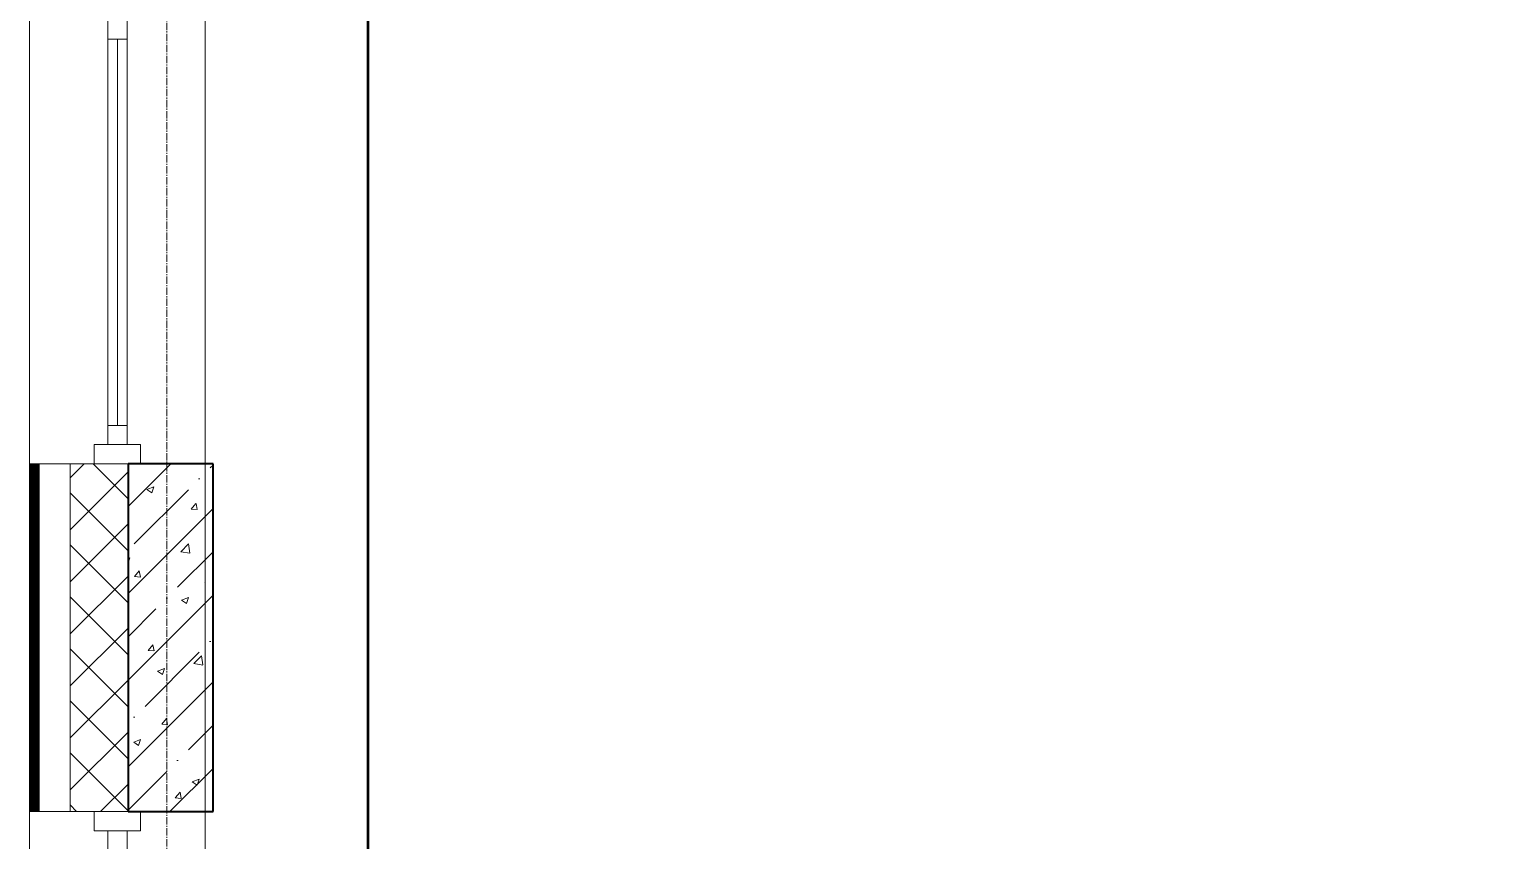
# Model space of a CAD drawing. Header units: millimetres. Extents: x -24360 to 609566, y -391049 to 148426.
# Drawn here: x -355 to 3474, y 49325 to 51425 of the extents above; entities that cross this region are included whole.
import ezdxf

# ---------------------------------------------------------------- set-up
doc = ezdxf.new("R2010")
doc.units = ezdxf.units.MM
doc.linetypes.add('CENTER2', pattern=[28.575, 19.05, -3.175, 3.175, -3.175])
doc.linetypes.add('HIDDEN2', pattern=[4.7625, 3.175, -1.5875])
for name, color, linetype, lineweight in [('A-Wall_Материал_Газоблок_Контур', 250, 'Continuous', 0), ('АР_Колонны', 70, 'Continuous', 30), ('АР_Окна', 4, 'Continuous', 5), ('АР_Стены ЖБ', 7, 'Continuous', 30), ('АР_Стены ПЕНОблок', 52, 'Continuous', 20), ('АР_Тонкая', 254, 'Continuous', 5), ('АР_Утеплитель', 31, 'Continuous', 0), ('АР_Штриховка', 8, 'Continuous', 0)]:
    doc.layers.add(name, color=color, linetype=linetype, lineweight=lineweight)
doc.layers.add('АР_Оси_РД_100', color=7, linetype='Continuous', lineweight=0, true_color=0x525252)
doc.layers.add('РД_Оси_100', color=7, linetype='Continuous', lineweight=0, true_color=0x525252)

# ---------------------------------------------------------------- blocks, each defined once
blk = doc.blocks.new('СОШ_2200_АР_ОСИ_М100_28.05.24')
at = {"layer": 'АР_Оси_РД_100', "linetype": 'CENTER2'}
blk.add_line((0, -6155), (0, 139938.679), dxfattribs=at)

msp = doc.modelspace()

# ---------------------------------------------------------------- hatches: boundary and pattern name
at = {"layer": 'АР_Штриховка', "linetype": 'Continuous', "lineweight": 5, "true_color": 0x000000}
h = msp.add_hatch(dxfattribs=at)
h.set_pattern_fill('ANSI35', color=18, scale=25, style=0)
h.paths.add_polyline_path([(-100, 49400), (120, 49400), (120, 50300), (-100, 50300)], flags=0)

# ---------------------------------------------------------------- linework, layer by layer
at = {"color": 2, "lineweight": 50}
msp.add_lwpolyline([(521, 45735), (7189, 45735), (7189, 63306), (521, 63306)], close=True, dxfattribs=at)
at = {"layer": 'A-Wall_Материал_Газоблок_Контур', "color": 18, "linetype": 'Continuous', "lineweight": 0, "true_color": 0x000000}
for p, q in [((-355, 51500), (-355, 50300)), ((100, 50300), (100, 51500)), ((-355, 49400), (-355, 46100)), ((100, 46100), (100, 49400))]:
    msp.add_line(p, q, dxfattribs=at)
at = {"layer": 'АР_Колонны', "color": 18, "linetype": 'HIDDEN2', "lineweight": 25, "true_color": 0x000000}
for p, q in [((-100, 50300), (120, 50300)), ((-100, 49400), (-100, 50300)), ((120, 50300), (120, 49400)), ((120, 49400), (-100, 49400))]:
    msp.add_line(p, q, dxfattribs=at)
at = {"layer": 'АР_Колонны', "color": 18, "linetype": 'Continuous', "lineweight": 30, "true_color": 0x000000}
for p, q in [((120, 50300), (-100, 50300)), ((-100, 50300), (-100, 49400)), ((120, 49400), (120, 50300)), ((-100, 49400), (120, 49400))]:
    msp.add_line(p, q, dxfattribs=at)
at = {"layer": 'АР_Окна', "color": 18, "linetype": 'Continuous', "lineweight": 5, "true_color": 0x000000}
for p, q in [((-355, 51500), (-355, 50300)), ((100, 51500), (100, 50300)), ((-152.5, 51400), (-102.5, 51400)), ((-127.5, 51400), (-127.5, 50400)), ((-152.5, 50400), (-102.5, 50400)), ((-355, 49400), (-355, 46100)), ((100, 49400), (100, 46100))]:
    msp.add_line(p, q, dxfattribs=at)
for points in [[(-152.5, 51450), (-102.5, 51450), (-102.5, 50350), (-152.5, 50350)], [(-67.5, 50350), (-67.5, 50300), (-187.5, 50300), (-187.5, 50350)], [(-67.5, 49350), (-67.5, 49400), (-187.5, 49400), (-187.5, 49350)], [(-152.5, 49350), (-102.5, 49350), (-102.5, 46150), (-152.5, 46150)]]:
    msp.add_lwpolyline(points, close=True, dxfattribs=at)
at = {"layer": 'АР_Стены ЖБ', "color": 18, "linetype": 'Continuous', "lineweight": 40, "true_color": 0x000000}
for p, q in [((120, 50300), (-100, 50300)), ((-100, 50300), (-100, 49400)), ((120, 49400), (120, 50300)), ((-100, 49400), (120, 49400))]:
    msp.add_line(p, q, dxfattribs=at)
at = {"layer": 'АР_Стены ПЕНОблок', "color": 18, "linetype": 'Continuous', "lineweight": 20, "true_color": 0x000000}
for p, q in [((100, 50300), (-100, 50300)), ((-100, 50300), (-100, 49400)), ((100, 49400), (100, 50300)), ((-100, 49400), (100, 49400))]:
    msp.add_line(p, q, dxfattribs=at)
at = {"layer": 'АР_Тонкая', "color": 18, "linetype": 'Continuous', "lineweight": 5, "true_color": 0x000000}
for p, q in [((-330, 50300), (-355, 50300)), ((-355, 50300), (-355, 49400)), ((-250, 50300), (-330, 50300)), ((-330, 50300), (-330, 49400)), ((-330, 49400), (-330, 50300)), ((-250, 49400), (-250, 50300)), ((-355, 49400), (-330, 49400)), ((-330, 49400), (-250, 49400))]:
    msp.add_line(p, q, dxfattribs=at)
at = {"layer": 'АР_Утеплитель', "color": 18, "linetype": 'Continuous', "lineweight": 0, "true_color": 0x000000}
for p, q in [((-100, 50300), (-250, 50300)), ((-250, 50300), (-250, 49400)), ((-100, 49400), (-100, 50300)), ((-250, 49400), (-100, 49400))]:
    msp.add_line(p, q, dxfattribs=at)
at = {"layer": 'АР_Штриховка', "color": 18, "linetype": 'Continuous', "lineweight": 0, "true_color": 0x000000}
for p, q in [((-355, 50299), (-330, 50299)), ((-355, 50298), (-330, 50298)), ((-355, 50297), (-330, 50297)), ((-355, 50296), (-330, 50296)), ((-355, 50295), (-330, 50295)), ((-355, 50294), (-330, 50294)), ((-355, 50293), (-330, 50293)), ((-355, 50292), (-330, 50292)), ((-355, 50291), (-330, 50291)), ((-355, 50290), (-330, 50290)), ((-355, 50289), (-330, 50289)), ((-355, 50288), (-330, 50288)), ((-355, 50287), (-330, 50287)), ((-355, 50286), (-330, 50286)), ((-355, 50285), (-330, 50285)), ((-355, 50284), (-330, 50284)), ((-355, 50283), (-330, 50283)), ((-355, 50282), (-330, 50282)), ((-355, 50281), (-330, 50281)), ((-355, 50280), (-330, 50280)), ((-250, 50263.941), (-213.941, 50300)), ((-250, 50129.237), (-100, 50279.237)), ((-100, 50209.829), (-190.171, 50300)), ((-355, 50279), (-330, 50279)), ((-355, 50278), (-330, 50278)), ((-355, 50277), (-330, 50277)), ((-355, 50276), (-330, 50276)), ((-355, 50275), (-330, 50275)), ((-355, 50274), (-330, 50274)), ((-355, 50273), (-330, 50273)), ((-355, 50272), (-330, 50272)), ((-355, 50271), (-330, 50271)), ((-355, 50270), (-330, 50270)), ((-355, 50269), (-330, 50269)), ((-355, 50268), (-330, 50268)), ((-355, 50267), (-330, 50267)), ((-355, 50266), (-330, 50266)), ((-355, 50265), (-330, 50265)), ((-355, 50264), (-330, 50264)), ((-355, 50263), (-330, 50263)), ((-355, 50262), (-330, 50262)), ((-355, 50261), (-330, 50261)), ((-355, 50260), (-330, 50260)), ((-355, 50259), (-330, 50259)), ((-355, 50258), (-330, 50258)), ((-355, 50257), (-330, 50257)), ((-355, 50256), (-330, 50256)), ((-355, 50255), (-330, 50255)), ((-355, 50254), (-330, 50254)), ((-355, 50253), (-330, 50253)), ((-355, 50252), (-330, 50252)), ((-355, 50251), (-330, 50251)), ((-355, 50250), (-330, 50250)), ((-355, 50249), (-330, 50249)), ((-355, 50248), (-330, 50248)), ((-355, 50247), (-330, 50247)), ((-355, 50246), (-330, 50246)), ((-355, 50245), (-330, 50245)), ((-355, 50244), (-330, 50244)), ((-355, 50243), (-330, 50243)), ((-355, 50242), (-330, 50242)), ((-355, 50241), (-330, 50241)), ((-51.445, 50233.994), (-33.66, 50240.821)), ((-38.82, 50225.438), (-33.67, 50240.787)), ((-355, 50240), (-330, 50240)), ((-355, 50239), (-330, 50239)), ((-355, 50238), (-330, 50238)), ((-355, 50237), (-330, 50237)), ((-355, 50236), (-330, 50236)), ((-355, 50235), (-330, 50235)), ((-355, 50234), (-330, 50234)), ((-355, 50233), (-330, 50233)), ((-355, 50232), (-330, 50232)), ((-355, 50231), (-330, 50231)), ((-355, 50230), (-330, 50230)), ((-355, 50229), (-330, 50229)), ((-355, 50228), (-330, 50228)), ((-355, 50227), (-330, 50227)), ((-355, 50226), (-330, 50226)), ((-355, 50225), (-330, 50225)), ((-355, 50224), (-330, 50224)), ((-355, 50223), (-330, 50223)), ((-355, 50222), (-330, 50222)), ((-355, 50221), (-330, 50221)), ((-355, 50220), (-330, 50220)), ((-355, 50219), (-330, 50219)), ((-355, 50218), (-330, 50218)), ((-355, 50217), (-330, 50217)), ((-355, 50216), (-330, 50216)), ((-355, 50215), (-330, 50215)), ((-355, 50214), (-330, 50214)), ((-355, 50213), (-330, 50213)), ((-355, 50212), (-330, 50212)), ((-355, 50211), (-330, 50211)), ((-355, 50210), (-330, 50210)), ((-355, 50209), (-330, 50209)), ((-355, 50208), (-330, 50208)), ((-355, 50207), (-330, 50207)), ((-355, 50206), (-330, 50206)), ((-355, 50205), (-330, 50205)), ((-355, 50204), (-330, 50204)), ((-355, 50203), (-330, 50203)), ((-100, 50075.125), (-250, 50225.125)), ((-51.459, 50233.962), (-38.825, 50225.439)), ((-355, 50202), (-330, 50202)), ((-355, 50201), (-330, 50201)), ((-355, 50200), (-330, 50200)), ((-355, 50199), (-330, 50199)), ((-355, 50198), (-330, 50198)), ((-355, 50197), (-330, 50197)), ((-355, 50196), (-330, 50196)), ((-355, 50195), (-330, 50195)), ((-355, 50194), (-330, 50194)), ((-355, 50193), (-330, 50193)), ((-355, 50192), (-330, 50192)), ((-355, 50191), (-330, 50191)), ((-355, 50190), (-330, 50190)), ((-355, 50189), (-330, 50189)), ((-355, 50188), (-330, 50188)), ((-355, 50187), (-330, 50187)), ((-355, 50186), (-330, 50186)), ((-355, 50185), (-330, 50185)), ((-355, 50184), (-330, 50184)), ((-355, 50183), (-330, 50183)), ((-355, 50182), (-330, 50182)), ((-355, 50181), (-330, 50181)), ((-355, 50180), (-330, 50180)), ((-355, 50179), (-330, 50179)), ((-355, 50178), (-330, 50178)), ((-355, 50177), (-330, 50177)), ((-355, 50176), (-330, 50176)), ((-355, 50175), (-330, 50175)), ((-355, 50174), (-330, 50174)), ((-355, 50173), (-330, 50173)), ((-355, 50172), (-330, 50172)), ((-355, 50171), (-330, 50171)), ((-355, 50170), (-330, 50170)), ((-355, 50169), (-330, 50169)), ((-355, 50168), (-330, 50168)), ((-355, 50167), (-330, 50167)), ((-355, 50166), (-330, 50166)), ((-355, 50165), (-330, 50165)), ((63.609, 50183.345), (75.854, 50197.938)), ((63.609, 50183.345), (78.791, 50182.017)), ((78.911, 50182.039), (75.974, 50197.96)), ((-355, 50164), (-330, 50164)), ((-355, 50163), (-330, 50163)), ((-355, 50162), (-330, 50162)), ((-355, 50161), (-330, 50161)), ((-355, 50160), (-330, 50160)), ((-355, 50159), (-330, 50159)), ((-355, 50158), (-330, 50158)), ((-355, 50157), (-330, 50157)), ((-355, 50156), (-330, 50156)), ((-355, 50155), (-330, 50155)), ((-355, 50154), (-330, 50154)), ((-355, 50153), (-330, 50153)), ((-355, 50152), (-330, 50152)), ((-355, 50151), (-330, 50151)), ((-355, 50150), (-330, 50150)), ((-355, 50149), (-330, 50149)), ((-355, 50148), (-330, 50148)), ((-355, 50147), (-330, 50147)), ((-355, 50146), (-330, 50146)), ((-355, 50145), (-330, 50145)), ((-355, 50144), (-330, 50144)), ((-355, 50143), (-330, 50143)), ((-355, 50142), (-330, 50142)), ((-355, 50141), (-330, 50141)), ((-355, 50140), (-330, 50140)), ((-355, 50139), (-330, 50139)), ((-355, 50138), (-330, 50138)), ((-355, 50137), (-330, 50137)), ((-355, 50136), (-330, 50136)), ((-355, 50135), (-330, 50135)), ((-355, 50134), (-330, 50134)), ((-355, 50133), (-330, 50133)), ((-355, 50132), (-330, 50132)), ((-355, 50131), (-330, 50131)), ((-355, 50130), (-330, 50130)), ((-355, 50129), (-330, 50129)), ((-355, 50128), (-330, 50128)), ((-355, 50127), (-330, 50127)), ((-355, 50126), (-330, 50126)), ((-250, 49994.533), (-100, 50144.533)), ((-355, 50125), (-330, 50125)), ((-355, 50124), (-330, 50124)), ((-355, 50123), (-330, 50123)), ((-355, 50122), (-330, 50122)), ((-355, 50121), (-330, 50121)), ((-355, 50120), (-330, 50120)), ((-355, 50119), (-330, 50119)), ((-355, 50118), (-330, 50118)), ((-355, 50117), (-330, 50117)), ((-355, 50116), (-330, 50116)), ((-355, 50115), (-330, 50115)), ((-355, 50114), (-330, 50114)), ((-355, 50113), (-330, 50113)), ((-355, 50112), (-330, 50112)), ((-355, 50111), (-330, 50111)), ((-355, 50110), (-330, 50110)), ((-355, 50109), (-330, 50109)), ((-355, 50108), (-330, 50108)), ((-355, 50107), (-330, 50107)), ((-355, 50106), (-330, 50106)), ((-355, 50105), (-330, 50105)), ((-355, 50104), (-330, 50104)), ((-355, 50103), (-330, 50103)), ((-355, 50102), (-330, 50102)), ((-355, 50101), (-330, 50101)), ((-355, 50100), (-330, 50100)), ((-355, 50099), (-330, 50099)), ((-355, 50098), (-330, 50098)), ((-355, 50097), (-330, 50097)), ((-355, 50096), (-330, 50096)), ((-355, 50095), (-330, 50095)), ((-355, 50094), (-330, 50094)), ((-355, 50093), (-330, 50093)), ((-355, 50092), (-330, 50092)), ((-355, 50091), (-330, 50091)), ((-355, 50090), (-330, 50090)), ((-355, 50089), (-330, 50089)), ((-355, 50088), (-330, 50088)), ((-100, 49940.421), (-250, 50090.421)), ((36.955, 50072.316), (56.739, 50092.935)), ((59.576, 50068.817), (56.77, 50092.939)), ((-355, 50087), (-330, 50087)), ((-355, 50086), (-330, 50086)), ((-355, 50085), (-330, 50085)), ((-355, 50084), (-330, 50084)), ((-355, 50083), (-330, 50083)), ((-355, 50082), (-330, 50082)), ((-355, 50081), (-330, 50081)), ((-355, 50080), (-330, 50080)), ((-355, 50079), (-330, 50079)), ((-355, 50078), (-330, 50078)), ((-355, 50077), (-330, 50077)), ((-355, 50076), (-330, 50076)), ((-355, 50075), (-330, 50075)), ((-355, 50074), (-330, 50074)), ((-355, 50073), (-330, 50073)), ((-355, 50072), (-330, 50072)), ((-355, 50071), (-330, 50071)), ((-355, 50070), (-330, 50070)), ((-355, 50069), (-330, 50069)), ((-355, 50068), (-330, 50068)), ((-355, 50067), (-330, 50067)), ((-355, 50066), (-330, 50066)), ((-355, 50065), (-330, 50065)), ((-355, 50064), (-330, 50064)), ((-355, 50063), (-330, 50063)), ((-355, 50062), (-330, 50062)), ((-355, 50061), (-330, 50061)), ((-355, 50060), (-330, 50060)), ((-355, 50059), (-330, 50059)), ((-355, 50058), (-330, 50058)), ((-355, 50057), (-330, 50057)), ((-355, 50056), (-330, 50056)), ((-355, 50055), (-330, 50055)), ((-355, 50054), (-330, 50054)), ((-355, 50053), (-330, 50053)), ((-355, 50052), (-330, 50052)), ((-355, 50051), (-330, 50051)), ((-355, 50050), (-330, 50050)), ((-100, 50054.891), (-95.462, 50056.633)), ((-100, 50043.104), (-95.472, 50056.599)), ((36.978, 50072.268), (59.568, 50068.765)), ((-355, 50049), (-330, 50049)), ((-355, 50048), (-330, 50048)), ((-355, 50047), (-330, 50047)), ((-355, 50046), (-330, 50046)), ((-355, 50045), (-330, 50045)), ((-355, 50044), (-330, 50044)), ((-355, 50043), (-330, 50043)), ((-355, 50042), (-330, 50042)), ((-355, 50041), (-330, 50041)), ((-355, 50040), (-330, 50040)), ((-355, 50039), (-330, 50039)), ((-355, 50038), (-330, 50038)), ((-355, 50037), (-330, 50037)), ((-355, 50036), (-330, 50036)), ((-355, 50035), (-330, 50035)), ((-355, 50034), (-330, 50034)), ((-355, 50033), (-330, 50033)), ((-355, 50032), (-330, 50032)), ((-355, 50031), (-330, 50031)), ((-355, 50030), (-330, 50030)), ((-355, 50029), (-330, 50029)), ((-355, 50028), (-330, 50028)), ((-355, 50027), (-330, 50027)), ((-355, 50026), (-330, 50026)), ((-355, 50025), (-330, 50025)), ((-355, 50024), (-330, 50024)), ((-355, 50023), (-330, 50023)), ((-355, 50022), (-330, 50022)), ((-355, 50021), (-330, 50021)), ((-355, 50020), (-330, 50020)), ((-355, 50019), (-330, 50019)), ((-355, 50018), (-330, 50018)), ((-355, 50017), (-330, 50017)), ((-355, 50016), (-330, 50016)), ((-355, 50015), (-330, 50015)), ((-355, 50014), (-330, 50014)), ((-355, 50013), (-330, 50013)), ((-355, 50012), (-330, 50012)), ((-83.332, 50008.227), (-71.087, 50022.821)), ((-68.03, 50006.921), (-70.967, 50022.842)), ((-355, 50011), (-330, 50011)), ((-355, 50010), (-330, 50010)), ((-355, 50009), (-330, 50009)), ((-355, 50008), (-330, 50008)), ((-355, 50007), (-330, 50007)), ((-355, 50006), (-330, 50006)), ((-355, 50005), (-330, 50005)), ((-355, 50004), (-330, 50004)), ((-355, 50003), (-330, 50003)), ((-355, 50002), (-330, 50002)), ((-355, 50001), (-330, 50001)), ((-355, 50000), (-330, 50000)), ((-355, 49999), (-330, 49999)), ((-355, 49998), (-330, 49998)), ((-355, 49997), (-330, 49997)), ((-355, 49996), (-330, 49996)), ((-355, 49995), (-330, 49995)), ((-355, 49994), (-330, 49994)), ((-355, 49993), (-330, 49993)), ((-355, 49992), (-330, 49992)), ((-355, 49991), (-330, 49991)), ((-355, 49990), (-330, 49990)), ((-355, 49989), (-330, 49989)), ((-355, 49988), (-330, 49988)), ((-355, 49987), (-330, 49987)), ((-355, 49986), (-330, 49986)), ((-355, 49985), (-330, 49985)), ((-355, 49984), (-330, 49984)), ((-355, 49983), (-330, 49983)), ((-355, 49982), (-330, 49982)), ((-355, 49981), (-330, 49981)), ((-355, 49980), (-330, 49980)), ((-355, 49979), (-330, 49979)), ((-355, 49978), (-330, 49978)), ((-355, 49977), (-330, 49977)), ((-355, 49976), (-330, 49976)), ((-355, 49975), (-330, 49975)), ((-355, 49974), (-330, 49974)), ((-355, 49973), (-330, 49973)), ((-250, 49859.829), (-100, 50009.829)), ((-83.332, 50008.227), (-68.15, 50006.899)), ((98.853, 49992.288), (100, 49993.656)), ((98.853, 49992.288), (100, 49992.188)), ((-355, 49972), (-330, 49972)), ((-355, 49971), (-330, 49971)), ((-355, 49970), (-330, 49970)), ((-355, 49969), (-330, 49969)), ((-355, 49968), (-330, 49968)), ((-355, 49967), (-330, 49967)), ((-355, 49966), (-330, 49966)), ((-355, 49965), (-330, 49965)), ((-355, 49964), (-330, 49964)), ((-355, 49963), (-330, 49963)), ((-355, 49962), (-330, 49962)), ((-355, 49961), (-330, 49961)), ((-355, 49960), (-330, 49960)), ((-355, 49959), (-330, 49959)), ((-355, 49958), (-330, 49958)), ((-355, 49957), (-330, 49957)), ((-355, 49956), (-330, 49956)), ((-355, 49955), (-330, 49955)), ((-355, 49954), (-330, 49954)), ((-355, 49953), (-330, 49953)), ((-355, 49952), (-330, 49952)), ((-355, 49951), (-330, 49951)), ((-355, 49950), (-330, 49950)), ((-355, 49949), (-330, 49949)), ((-355, 49948), (-330, 49948)), ((-355, 49947), (-330, 49947)), ((-355, 49946), (-330, 49946)), ((-355, 49945), (-330, 49945)), ((-355, 49944), (-330, 49944)), ((-355, 49943), (-330, 49943)), ((-355, 49942), (-330, 49942)), ((-355, 49941), (-330, 49941)), ((-355, 49940), (-330, 49940)), ((-355, 49939), (-330, 49939)), ((-355, 49938), (-330, 49938)), ((-355, 49937), (-330, 49937)), ((-355, 49936), (-330, 49936)), ((-355, 49935), (-330, 49935)), ((-100, 49805.718), (-250, 49955.718)), ((38.353, 49947.508), (50.988, 49938.986)), ((38.368, 49947.54), (56.152, 49954.367)), ((50.992, 49938.985), (56.142, 49954.334)), ((-355, 49934), (-330, 49934)), ((-355, 49933), (-330, 49933)), ((-355, 49932), (-330, 49932)), ((-355, 49931), (-330, 49931)), ((-355, 49930), (-330, 49930)), ((-355, 49929), (-330, 49929)), ((-355, 49928), (-330, 49928)), ((-355, 49927), (-330, 49927)), ((-355, 49926), (-330, 49926)), ((-355, 49925), (-330, 49925)), ((-355, 49924), (-330, 49924)), ((-355, 49923), (-330, 49923)), ((-355, 49922), (-330, 49922)), ((-355, 49921), (-330, 49921)), ((-355, 49920), (-330, 49920)), ((-355, 49919), (-330, 49919)), ((-355, 49918), (-330, 49918)), ((-355, 49917), (-330, 49917)), ((-355, 49916), (-330, 49916)), ((-355, 49915), (-330, 49915)), ((-355, 49914), (-330, 49914)), ((-355, 49913), (-330, 49913)), ((-355, 49912), (-330, 49912)), ((-355, 49911), (-330, 49911)), ((-355, 49910), (-330, 49910)), ((-355, 49909), (-330, 49909)), ((-355, 49908), (-330, 49908)), ((-355, 49907), (-330, 49907)), ((-355, 49906), (-330, 49906)), ((-355, 49905), (-330, 49905)), ((-355, 49904), (-330, 49904)), ((-355, 49903), (-330, 49903)), ((-355, 49902), (-330, 49902)), ((-355, 49901), (-330, 49901)), ((-355, 49900), (-330, 49900)), ((-355, 49899), (-330, 49899)), ((-355, 49898), (-330, 49898)), ((-355, 49897), (-330, 49897)), ((-355, 49896), (-330, 49896)), ((-355, 49895), (-330, 49895)), ((-355, 49894), (-330, 49894)), ((-355, 49893), (-330, 49893)), ((-355, 49892), (-330, 49892)), ((-355, 49891), (-330, 49891)), ((-355, 49890), (-330, 49890)), ((-355, 49889), (-330, 49889)), ((-355, 49888), (-330, 49888)), ((-355, 49887), (-330, 49887)), ((-355, 49886), (-330, 49886)), ((-355, 49885), (-330, 49885)), ((-355, 49884), (-330, 49884)), ((-355, 49883), (-330, 49883)), ((-355, 49882), (-330, 49882)), ((-355, 49881), (-330, 49881)), ((-355, 49880), (-330, 49880)), ((-355, 49879), (-330, 49879)), ((-355, 49878), (-330, 49878)), ((-355, 49877), (-330, 49877)), ((-355, 49876), (-330, 49876)), ((-355, 49875), (-330, 49875)), ((-355, 49874), (-330, 49874)), ((-355, 49873), (-330, 49873)), ((-355, 49872), (-330, 49872)), ((-355, 49871), (-330, 49871)), ((-355, 49870), (-330, 49870)), ((-355, 49869), (-330, 49869)), ((-355, 49868), (-330, 49868)), ((-355, 49867), (-330, 49867)), ((-355, 49866), (-330, 49866)), ((-355, 49865), (-330, 49865)), ((-355, 49864), (-330, 49864)), ((-355, 49863), (-330, 49863)), ((-355, 49862), (-330, 49862)), ((-355, 49861), (-330, 49861)), ((-355, 49860), (-330, 49860)), ((-355, 49859), (-330, 49859)), ((-355, 49858), (-330, 49858)), ((-250, 49725.125), (-100, 49875.125)), ((-355, 49857), (-330, 49857)), ((-355, 49856), (-330, 49856)), ((-355, 49855), (-330, 49855)), ((-355, 49854), (-330, 49854)), ((-355, 49853), (-330, 49853)), ((-355, 49852), (-330, 49852)), ((-355, 49851), (-330, 49851)), ((-355, 49850), (-330, 49850)), ((-355, 49849), (-330, 49849)), ((-355, 49848), (-330, 49848)), ((-355, 49847), (-330, 49847)), ((-355, 49846), (-330, 49846)), ((-355, 49845), (-330, 49845)), ((-355, 49844), (-330, 49844)), ((-355, 49843), (-330, 49843)), ((-355, 49842), (-330, 49842)), ((-355, 49841), (-330, 49841)), ((-355, 49840), (-330, 49840)), ((-355, 49839), (-330, 49839)), ((-355, 49838), (-330, 49838)), ((-355, 49837), (-330, 49837)), ((-355, 49836), (-330, 49836)), ((-355, 49835), (-330, 49835)), ((-355, 49834), (-330, 49834)), ((-355, 49833), (-330, 49833)), ((-355, 49832), (-330, 49832)), ((-355, 49831), (-330, 49831)), ((-355, 49830), (-330, 49830)), ((-355, 49829), (-330, 49829)), ((-355, 49828), (-330, 49828)), ((-355, 49827), (-330, 49827)), ((-355, 49826), (-330, 49826)), ((-355, 49825), (-330, 49825)), ((-355, 49824), (-330, 49824)), ((-355, 49823), (-330, 49823)), ((-355, 49822), (-330, 49822)), ((-355, 49821), (-330, 49821)), ((-355, 49820), (-330, 49820)), ((-100, 49671.014), (-250, 49821.014)), ((-48.089, 49817.171), (-35.843, 49831.764)), ((-32.788, 49815.864), (-35.725, 49831.785)), ((-355, 49819), (-330, 49819)), ((-355, 49818), (-330, 49818)), ((-355, 49817), (-330, 49817)), ((-355, 49816), (-330, 49816)), ((-355, 49815), (-330, 49815)), ((-355, 49814), (-330, 49814)), ((-355, 49813), (-330, 49813)), ((-355, 49812), (-330, 49812)), ((-355, 49811), (-330, 49811)), ((-355, 49810), (-330, 49810)), ((-355, 49809), (-330, 49809)), ((-355, 49808), (-330, 49808)), ((-355, 49807), (-330, 49807)), ((-355, 49806), (-330, 49806)), ((-355, 49805), (-330, 49805)), ((-355, 49804), (-330, 49804)), ((-355, 49803), (-330, 49803)), ((-355, 49802), (-330, 49802)), ((-355, 49801), (-330, 49801)), ((-355, 49800), (-330, 49800)), ((-355, 49799), (-330, 49799)), ((-355, 49798), (-330, 49798)), ((-355, 49797), (-330, 49797)), ((-355, 49796), (-330, 49796)), ((-355, 49795), (-330, 49795)), ((-355, 49794), (-330, 49794)), ((-355, 49793), (-330, 49793)), ((-355, 49792), (-330, 49792)), ((-355, 49791), (-330, 49791)), ((-355, 49790), (-330, 49790)), ((-355, 49789), (-330, 49789)), ((-355, 49788), (-330, 49788)), ((-355, 49787), (-330, 49787)), ((-355, 49786), (-330, 49786)), ((-355, 49785), (-330, 49785)), ((-355, 49784), (-330, 49784)), ((-355, 49783), (-330, 49783)), ((-355, 49782), (-330, 49782)), ((-48.089, 49817.17), (-32.907, 49815.842)), ((70.63, 49782.848), (90.414, 49803.467)), ((70.653, 49782.8), (93.243, 49779.297)), ((93.251, 49779.348), (90.444, 49803.47)), ((-355, 49781), (-330, 49781)), ((-355, 49780), (-330, 49780)), ((-355, 49779), (-330, 49779)), ((-355, 49778), (-330, 49778)), ((-355, 49777), (-330, 49777)), ((-355, 49776), (-330, 49776)), ((-355, 49775), (-330, 49775)), ((-355, 49774), (-330, 49774)), ((-355, 49773), (-330, 49773)), ((-355, 49772), (-330, 49772)), ((-355, 49771), (-330, 49771)), ((-355, 49770), (-330, 49770)), ((-355, 49769), (-330, 49769)), ((-355, 49768), (-330, 49768)), ((-355, 49767), (-330, 49767)), ((-355, 49766), (-330, 49766)), ((-355, 49765), (-330, 49765)), ((-355, 49764), (-330, 49764)), ((-355, 49763), (-330, 49763)), ((-355, 49762), (-330, 49762)), ((-355, 49761), (-330, 49761)), ((-355, 49760), (-330, 49760)), ((-355, 49759), (-330, 49759)), ((-355, 49758), (-330, 49758)), ((-355, 49757), (-330, 49757)), ((-355, 49756), (-330, 49756)), ((-355, 49755), (-330, 49755)), ((-355, 49754), (-330, 49754)), ((-355, 49753), (-330, 49753)), ((-355, 49752), (-330, 49752)), ((-355, 49751), (-330, 49751)), ((-355, 49750), (-330, 49750)), ((-355, 49749), (-330, 49749)), ((-355, 49748), (-330, 49748)), ((-355, 49747), (-330, 49747)), ((-355, 49746), (-330, 49746)), ((-355, 49745), (-330, 49745)), ((-355, 49744), (-330, 49744)), ((-355, 49743), (-330, 49743)), ((-23.449, 49763.32), (-10.814, 49754.798)), ((-23.434, 49763.352), (-5.65, 49770.179)), ((-10.81, 49754.797), (-5.66, 49770.146)), ((-355, 49742), (-330, 49742)), ((-355, 49741), (-330, 49741)), ((-355, 49740), (-330, 49740)), ((-355, 49739), (-330, 49739)), ((-355, 49738), (-330, 49738)), ((-355, 49737), (-330, 49737)), ((-355, 49736), (-330, 49736)), ((-355, 49735), (-330, 49735)), ((-355, 49734), (-330, 49734)), ((-355, 49733), (-330, 49733)), ((-355, 49732), (-330, 49732)), ((-355, 49731), (-330, 49731)), ((-355, 49730), (-330, 49730)), ((-355, 49729), (-330, 49729)), ((-355, 49728), (-330, 49728)), ((-355, 49727), (-330, 49727)), ((-355, 49726), (-330, 49726)), ((-355, 49725), (-330, 49725)), ((-355, 49724), (-330, 49724)), ((-355, 49723), (-330, 49723)), ((-355, 49722), (-330, 49722)), ((-355, 49721), (-330, 49721)), ((-355, 49720), (-330, 49720)), ((-355, 49719), (-330, 49719)), ((-355, 49718), (-330, 49718)), ((-355, 49717), (-330, 49717)), ((-355, 49716), (-330, 49716)), ((-355, 49715), (-330, 49715)), ((-355, 49714), (-330, 49714)), ((-355, 49713), (-330, 49713)), ((-355, 49712), (-330, 49712)), ((-355, 49711), (-330, 49711)), ((-355, 49710), (-330, 49710)), ((-355, 49709), (-330, 49709)), ((-355, 49708), (-330, 49708)), ((-355, 49707), (-330, 49707)), ((-355, 49706), (-330, 49706)), ((-355, 49705), (-330, 49705)), ((-250, 49590.421), (-100, 49740.421)), ((-355, 49704), (-330, 49704)), ((-355, 49703), (-330, 49703)), ((-355, 49702), (-330, 49702)), ((-355, 49701), (-330, 49701)), ((-355, 49700), (-330, 49700)), ((-355, 49699), (-330, 49699)), ((-355, 49698), (-330, 49698)), ((-355, 49697), (-330, 49697)), ((-355, 49696), (-330, 49696)), ((-355, 49695), (-330, 49695)), ((-355, 49694), (-330, 49694)), ((-355, 49693), (-330, 49693)), ((-355, 49692), (-330, 49692)), ((-355, 49691), (-330, 49691)), ((-355, 49690), (-330, 49690)), ((-355, 49689), (-330, 49689)), ((-355, 49688), (-330, 49688)), ((-355, 49687), (-330, 49687)), ((-355, 49686), (-330, 49686)), ((-355, 49685), (-330, 49685)), ((-355, 49684), (-330, 49684)), ((-355, 49683), (-330, 49683)), ((-355, 49682), (-330, 49682)), ((-355, 49681), (-330, 49681)), ((-355, 49680), (-330, 49680)), ((-355, 49679), (-330, 49679)), ((-355, 49678), (-330, 49678)), ((-355, 49677), (-330, 49677)), ((-355, 49676), (-330, 49676)), ((-355, 49675), (-330, 49675)), ((-355, 49674), (-330, 49674)), ((-355, 49673), (-330, 49673)), ((-355, 49672), (-330, 49672)), ((-355, 49671), (-330, 49671)), ((-355, 49670), (-330, 49670)), ((-355, 49669), (-330, 49669)), ((-355, 49668), (-330, 49668)), ((-355, 49667), (-330, 49667)), ((-100, 49536.31), (-250, 49686.31)), ((-355, 49666), (-330, 49666)), ((-355, 49665), (-330, 49665)), ((-355, 49664), (-330, 49664)), ((-355, 49663), (-330, 49663)), ((-355, 49662), (-330, 49662)), ((-355, 49661), (-330, 49661)), ((-355, 49660), (-330, 49660)), ((-355, 49659), (-330, 49659)), ((-355, 49658), (-330, 49658)), ((-355, 49657), (-330, 49657)), ((-355, 49656), (-330, 49656)), ((-355, 49655), (-330, 49655)), ((-355, 49654), (-330, 49654)), ((-355, 49653), (-330, 49653)), ((-355, 49652), (-330, 49652)), ((-355, 49651), (-330, 49651)), ((-355, 49650), (-330, 49650)), ((-355, 49649), (-330, 49649)), ((-355, 49648), (-330, 49648)), ((-355, 49647), (-330, 49647)), ((-355, 49646), (-330, 49646)), ((-355, 49645), (-330, 49645)), ((-355, 49644), (-330, 49644)), ((-355, 49643), (-330, 49643)), ((-355, 49642), (-330, 49642)), ((-355, 49641), (-330, 49641)), ((-355, 49640), (-330, 49640)), ((-355, 49639), (-330, 49639)), ((-355, 49638), (-330, 49638)), ((-355, 49637), (-330, 49637)), ((-355, 49636), (-330, 49636)), ((-355, 49635), (-330, 49635)), ((-355, 49634), (-330, 49634)), ((-355, 49633), (-330, 49633)), ((-355, 49632), (-330, 49632)), ((-355, 49631), (-330, 49631)), ((-355, 49630), (-330, 49630)), ((-355, 49629), (-330, 49629)), ((-12.845, 49626.114), (-0.6, 49640.707)), ((2.455, 49624.807), (-0.482, 49640.728)), ((-355, 49628), (-330, 49628)), ((-355, 49627), (-330, 49627)), ((-355, 49626), (-330, 49626)), ((-355, 49625), (-330, 49625)), ((-355, 49624), (-330, 49624)), ((-355, 49623), (-330, 49623)), ((-355, 49622), (-330, 49622)), ((-355, 49621), (-330, 49621)), ((-355, 49620), (-330, 49620)), ((-355, 49619), (-330, 49619)), ((-355, 49618), (-330, 49618)), ((-355, 49617), (-330, 49617)), ((-355, 49616), (-330, 49616)), ((-355, 49615), (-330, 49615)), ((-355, 49614), (-330, 49614)), ((-355, 49613), (-330, 49613)), ((-355, 49612), (-330, 49612)), ((-355, 49611), (-330, 49611)), ((-355, 49610), (-330, 49610)), ((-355, 49609), (-330, 49609)), ((-355, 49608), (-330, 49608)), ((-355, 49607), (-330, 49607)), ((-355, 49606), (-330, 49606)), ((-355, 49605), (-330, 49605)), ((-355, 49604), (-330, 49604)), ((-355, 49603), (-330, 49603)), ((-355, 49602), (-330, 49602)), ((-355, 49601), (-330, 49601)), ((-355, 49600), (-330, 49600)), ((-355, 49599), (-330, 49599)), ((-355, 49598), (-330, 49598)), ((-355, 49597), (-330, 49597)), ((-355, 49596), (-330, 49596)), ((-355, 49595), (-330, 49595)), ((-355, 49594), (-330, 49594)), ((-355, 49593), (-330, 49593)), ((-355, 49592), (-330, 49592)), ((-355, 49591), (-330, 49591)), ((-355, 49590), (-330, 49590)), ((-250, 49455.718), (-100, 49605.718)), ((-12.845, 49626.113), (2.337, 49624.785)), ((-355, 49589), (-330, 49589)), ((-355, 49588), (-330, 49588)), ((-355, 49587), (-330, 49587)), ((-355, 49586), (-330, 49586)), ((-355, 49585), (-330, 49585)), ((-355, 49584), (-330, 49584)), ((-355, 49583), (-330, 49583)), ((-355, 49582), (-330, 49582)), ((-355, 49581), (-330, 49581)), ((-355, 49580), (-330, 49580)), ((-355, 49579), (-330, 49579)), ((-355, 49578), (-330, 49578)), ((-355, 49577), (-330, 49577)), ((-355, 49576), (-330, 49576)), ((-355, 49575), (-330, 49575)), ((-355, 49574), (-330, 49574)), ((-355, 49573), (-330, 49573)), ((-355, 49572), (-330, 49572)), ((-355, 49571), (-330, 49571)), ((-355, 49570), (-330, 49570)), ((-355, 49569), (-330, 49569)), ((-355, 49568), (-330, 49568)), ((-355, 49567), (-330, 49567)), ((-355, 49566), (-330, 49566)), ((-355, 49565), (-330, 49565)), ((-355, 49564), (-330, 49564)), ((-355, 49563), (-330, 49563)), ((-355, 49562), (-330, 49562)), ((-355, 49561), (-330, 49561)), ((-355, 49560), (-330, 49560)), ((-355, 49559), (-330, 49559)), ((-355, 49558), (-330, 49558)), ((-355, 49557), (-330, 49557)), ((-355, 49556), (-330, 49556)), ((-355, 49555), (-330, 49555)), ((-355, 49554), (-330, 49554)), ((-355, 49553), (-330, 49553)), ((-355, 49552), (-330, 49552)), ((-100, 49401.606), (-250, 49551.606)), ((-85.251, 49579.132), (-72.616, 49570.61)), ((-85.237, 49579.164), (-67.452, 49585.991)), ((-72.612, 49570.609), (-67.462, 49585.958)), ((-355, 49551), (-330, 49551)), ((-355, 49550), (-330, 49550)), ((-355, 49549), (-330, 49549)), ((-355, 49548), (-330, 49548)), ((-355, 49547), (-330, 49547)), ((-355, 49546), (-330, 49546)), ((-355, 49545), (-330, 49545)), ((-355, 49544), (-330, 49544)), ((-355, 49543), (-330, 49543)), ((-355, 49542), (-330, 49542)), ((-355, 49541), (-330, 49541)), ((-355, 49540), (-330, 49540)), ((-355, 49539), (-330, 49539)), ((-355, 49538), (-330, 49538)), ((-355, 49537), (-330, 49537)), ((-355, 49536), (-330, 49536)), ((-355, 49535), (-330, 49535)), ((-355, 49534), (-330, 49534)), ((-355, 49533), (-330, 49533)), ((-355, 49532), (-330, 49532)), ((-355, 49531), (-330, 49531)), ((-355, 49530), (-330, 49530)), ((-355, 49529), (-330, 49529)), ((-355, 49528), (-330, 49528)), ((-355, 49527), (-330, 49527)), ((-355, 49526), (-330, 49526)), ((-355, 49525), (-330, 49525)), ((-355, 49524), (-330, 49524)), ((-355, 49523), (-330, 49523)), ((-355, 49522), (-330, 49522)), ((-355, 49521), (-330, 49521)), ((-355, 49520), (-330, 49520)), ((-355, 49519), (-330, 49519)), ((-355, 49518), (-330, 49518)), ((-355, 49517), (-330, 49517)), ((-355, 49516), (-330, 49516)), ((-355, 49515), (-330, 49515)), ((-355, 49514), (-330, 49514)), ((-355, 49513), (-330, 49513)), ((-355, 49512), (-330, 49512)), ((-355, 49511), (-330, 49511)), ((-355, 49510), (-330, 49510)), ((-355, 49509), (-330, 49509)), ((-355, 49508), (-330, 49508)), ((-355, 49507), (-330, 49507)), ((-355, 49506), (-330, 49506)), ((-355, 49505), (-330, 49505)), ((-355, 49504), (-330, 49504)), ((-355, 49503), (-330, 49503)), ((-355, 49502), (-330, 49502)), ((-355, 49501), (-330, 49501)), ((-355, 49500), (-330, 49500)), ((-355, 49499), (-330, 49499)), ((-355, 49498), (-330, 49498)), ((-355, 49497), (-330, 49497)), ((-355, 49496), (-330, 49496)), ((-355, 49495), (-330, 49495)), ((-355, 49494), (-330, 49494)), ((-355, 49493), (-330, 49493)), ((-355, 49492), (-330, 49492)), ((-355, 49491), (-330, 49491)), ((-355, 49490), (-330, 49490)), ((-355, 49489), (-330, 49489)), ((-355, 49488), (-330, 49488)), ((-355, 49487), (-330, 49487)), ((-355, 49486), (-330, 49486)), ((-355, 49485), (-330, 49485)), ((-355, 49484), (-330, 49484)), ((-355, 49483), (-330, 49483)), ((-355, 49482), (-330, 49482)), ((-355, 49481), (-330, 49481)), ((-355, 49480), (-330, 49480)), ((-355, 49479), (-330, 49479)), ((-355, 49478), (-330, 49478)), ((-355, 49477), (-330, 49477)), ((-355, 49476), (-330, 49476)), ((-355, 49475), (-330, 49475)), ((66.363, 49476.867), (78.998, 49468.345)), ((66.378, 49476.899), (84.163, 49483.726)), ((79.002, 49468.344), (84.153, 49483.693)), ((-355, 49474), (-330, 49474)), ((-355, 49473), (-330, 49473)), ((-355, 49472), (-330, 49472)), ((-355, 49471), (-330, 49471)), ((-355, 49470), (-330, 49470)), ((-355, 49469), (-330, 49469)), ((-355, 49468), (-330, 49468)), ((-355, 49467), (-330, 49467)), ((-355, 49466), (-330, 49466)), ((-355, 49465), (-330, 49465)), ((-355, 49464), (-330, 49464)), ((-355, 49463), (-330, 49463)), ((-355, 49462), (-330, 49462)), ((-355, 49461), (-330, 49461)), ((-355, 49460), (-330, 49460)), ((-355, 49459), (-330, 49459)), ((-355, 49458), (-330, 49458)), ((-355, 49457), (-330, 49457)), ((-355, 49456), (-330, 49456)), ((-355, 49455), (-330, 49455)), ((-355, 49454), (-330, 49454)), ((-355, 49453), (-330, 49453)), ((-355, 49452), (-330, 49452)), ((-355, 49451), (-330, 49451)), ((-355, 49450), (-330, 49450)), ((-355, 49449), (-330, 49449)), ((-355, 49448), (-330, 49448)), ((-355, 49447), (-330, 49447)), ((-355, 49446), (-330, 49446)), ((-355, 49445), (-330, 49445)), ((-355, 49444), (-330, 49444)), ((-355, 49443), (-330, 49443)), ((-355, 49442), (-330, 49442)), ((-355, 49441), (-330, 49441)), ((-355, 49440), (-330, 49440)), ((-355, 49439), (-330, 49439)), ((-355, 49438), (-330, 49438)), ((-355, 49437), (-330, 49437)), ((-171.014, 49400), (-100, 49471.014)), ((22.398, 49435.057), (34.643, 49449.65)), ((37.698, 49433.75), (34.761, 49449.671)), ((-355, 49436), (-330, 49436)), ((-355, 49435), (-330, 49435)), ((-355, 49434), (-330, 49434)), ((-355, 49433), (-330, 49433)), ((-355, 49432), (-330, 49432)), ((-355, 49431), (-330, 49431)), ((-355, 49430), (-330, 49430)), ((-355, 49429), (-330, 49429)), ((-355, 49428), (-330, 49428)), ((-355, 49427), (-330, 49427)), ((-355, 49426), (-330, 49426)), ((-355, 49425), (-330, 49425)), ((-355, 49424), (-330, 49424)), ((-355, 49423), (-330, 49423)), ((-355, 49422), (-330, 49422)), ((-355, 49421), (-330, 49421)), ((-355, 49420), (-330, 49420)), ((-355, 49419), (-330, 49419)), ((-355, 49418), (-330, 49418)), ((-355, 49417), (-330, 49417)), ((-355, 49416), (-330, 49416)), ((-355, 49415), (-330, 49415)), ((-355, 49414), (-330, 49414)), ((-355, 49413), (-330, 49413)), ((-355, 49412), (-330, 49412)), ((-355, 49411), (-330, 49411)), ((-355, 49410), (-330, 49410)), ((-355, 49409), (-330, 49409)), ((-355, 49408), (-330, 49408)), ((-355, 49407), (-330, 49407)), ((-355, 49406), (-330, 49406)), ((-355, 49405), (-330, 49405)), ((-355, 49404), (-330, 49404)), ((-355, 49403), (-330, 49403)), ((-355, 49402), (-330, 49402)), ((-355, 49401), (-330, 49401)), ((-355, 49400), (-330, 49400)), ((-233.098, 49400), (-250, 49416.902)), ((22.398, 49435.057), (37.58, 49433.728))]:
    msp.add_line(p, q, dxfattribs=at)

# ---------------------------------------------------------------- block references
at = {"layer": 'РД_Оси_100'}
msp.add_blockref('СОШ_2200_АР_ОСИ_М100_28.05.24', (0, 0), dxfattribs=at)

doc.saveas('drawing.dxf')
